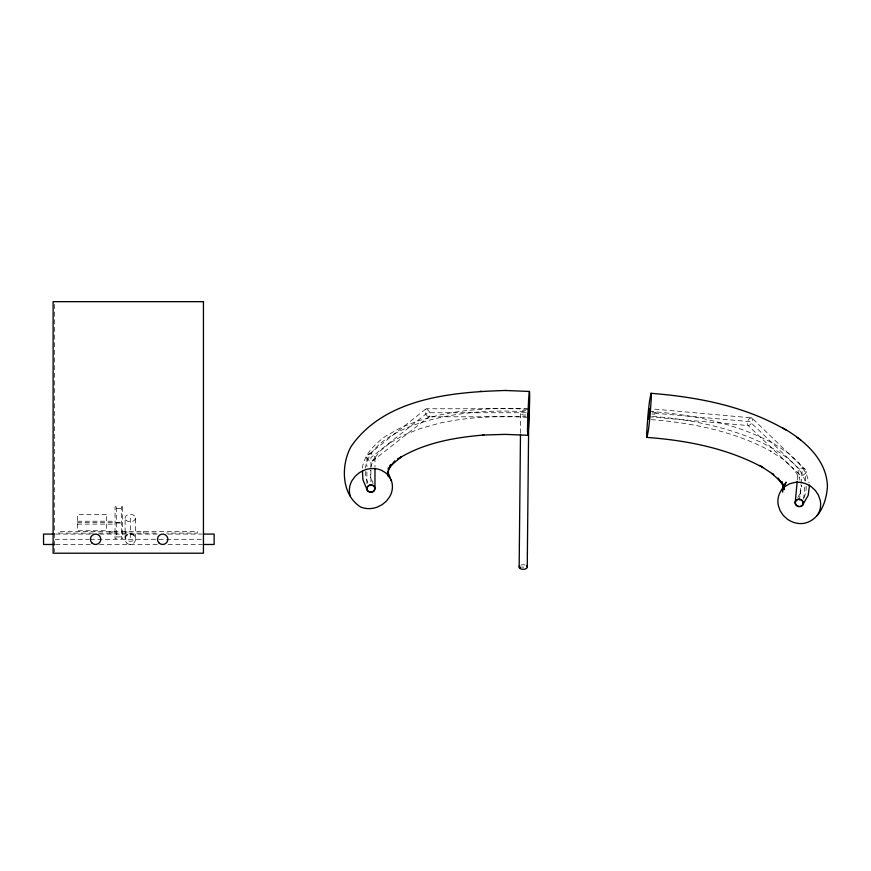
<?xml version="1.0" encoding="UTF-8"?>
<svg xmlns="http://www.w3.org/2000/svg" width="871" height="871" viewBox="0 0 871 871"><rect width="100%" height="100%" fill="white"/><g stroke="black" fill="none" stroke-linecap="round" stroke-linejoin="round"><path stroke-width="0.65" stroke-dasharray="4.36 3.27" d="M520.499 433.159L520.695 412.865A4.05 2.297 0.6 0 1 525.649 410.579M125.119 518.452L125.141 517.494A5.204 3.68 0 0 1 130.367 514.358A5.204 3.68 0 0 1 135.462 517.614L135.441 538.136A5.204 3.68 0 0 1 130.204 541.283A5.204 3.68 0 0 1 125.119 538.017L125.119 518.452A5.204 3.68 0 0 0 130.204 521.718A5.204 3.68 0 0 0 135.441 518.572L135.462 517.614M125.119 538.017L125.141 537.059A5.204 3.68 0 0 1 130.367 533.923A5.204 3.68 0 0 1 135.462 537.178M362.336 468.195C364.252 454.357 374.715 444.068 385.526 436.273L400.638 427.737L417.764 420.943L437.786 415.413C467.607 408.891 498.321 407.301 528.741 409.348M797.303 480.095L798.043 472.049M799.48 500.357L800.928 484.733M801.048 483.427L802.126 471.712L749.887 421.64L651.748 412.93M803.65 499.072L804.869 485.876M805.359 480.596L806.208 471.363M370.665 467.553L373.67 458.952L372.799 460.574L379.963 451.134L390.644 442.403L389.979 442.871L403.97 435.043L420.551 428.478L439.017 423.306C468.337 416.893 498.539 415.358 528.447 417.372M797.792 497.559L800.906 492.246L800.362 494.086L801.538 485.158L801.668 486.127M528.643 408.728L426.159 408.771C423.829 410.938 425.636 415.717 428.39 416.795L525.942 416.795M425.69 409.098L367.279 455.609A3.941 3.495 30.7 0 0 367.116 458.418L369.195 460.726A4.279 3.789 30.7 0 0 372.287 461.173L429.436 416.414L429.588 412.027L426.736 408.728M374.018 460.258L374.584 459.507A3.941 3.495 30.7 0 0 374.748 456.698L372.668 454.401A4.279 3.789 30.7 0 0 369.576 453.943L367.845 454.858M429.436 416.414L428.39 416.795M751.303 417.71C748.298 418.254 746.186 422.827 747.96 425.375L800.09 475.043A4.279 3.789 -25.2 0 0 803.193 475.152L805.664 473.236A3.941 3.484 -25.2 0 0 806.067 470.427L751.825 417.906L652.237 408.913M648.841 416.73L748.483 425.581C751.477 425.026 753.6 420.453 751.825 417.906M526.084 412.756L427.563 412.756L370.926 457.558L370.926 485.942M116.279 508.424L121.45 508.424M77.454 521.217L115.037 521.217M77.454 522.665L122.55 522.665M116.279 522.981L121.45 522.981M77.454 524.113L115.037 524.113M93.284 533.096L58.597 533.096L58.597 531.364L197.369 531.364L197.369 533.096L166.601 533.096M98.434 533.096L158.816 533.096M55.559 534.075L90.257 534.075M99.599 534.075L157.27 534.075M168.092 534.075L201.941 534.075M116.279 536.906L121.45 536.906M55.113 539.28L88.842 539.28M90.192 539.28L202.573 539.28M55.559 544.484L90.257 544.484M99.599 544.484L157.27 544.484M168.092 544.484L201.941 544.484M521.402 567.108L523.711 567.108M649.385 411.341C692.521 414.563 736.191 423.219 774.504 444.058L788.81 453.497L799.077 463.045L806.274 473.497L809.061 482.882M651.214 419.637C692.608 422.827 734.449 431.417 771.205 451.396L770.585 451.047L783.791 459.823L793.71 469.044L793.122 468.369L799.447 477.722L799.066 476.873L800.035 480.335M805.011 468.881L804.162 468.369A4.279 3.789 -25.2 0 0 801.07 468.271L798.587 470.177A3.941 3.484 -25.2 0 0 798.184 472.986L799.24 474.532M373.213 483.688L370.425 476.938L370.632 477.863L370.382 470.34M374.966 457.667L374.966 467.008M366.898 457.449L366.898 466.638M366.898 471.886L366.898 483.688M143.552 531.364L143.552 533.096M130.291 518.038L130.291 539.28M126.818 531.364L126.818 533.096M125.457 531.364L125.457 533.096M112.152 531.364L112.152 533.096M111.096 531.364L111.096 533.096M109.822 531.364L109.822 533.096M54.568 304.393L54.568 551.855M525.932 415.021A4.05 2.297 0.6 0 1 520.695 412.865M367.9 483.035A145.272 63.05 1.5 0 1 526.062 411.841M652.27 412.07A4.05 0.98 5.5 0 1 657.104 413.54A4.05 0.98 5.5 0 1 651.813 413.932M806.089 486.225A145.272 56.637 6.5 0 1 803.421 498.767M652.76 416.414A145.272 56.637 6.5 0 1 805.229 481.478M521.054 565.061A4.05 2.297 0.6 0 1 525.093 565.007M116.279 506.77L115.037 506.77L115.037 538.572L116.279 538.572L116.279 506.77M122.55 506.77L121.45 506.77L121.45 538.572L122.55 538.572L122.55 506.77M106.36 514.565L77.454 514.565L77.454 530.766L106.36 530.766L106.36 514.565M126.611 542.96A5.204 5.204 0 0 0 135.31 540.63A5.204 5.204 0 0 0 128.941 534.261A5.204 5.204 0 0 0 126.611 542.96"/><path stroke-width="1.31" d="M519.16 567.086L520.477 434.509M527.249 566.967L528.784 412.756M648.851 416.578L649.559 408.673L649.505 409.239M795.19 502.905L797.183 481.445M782.594 492.159L783.617 484.374L784.042 489.676L781.755 481.554L783.606 486.388L777.955 478.037L780.949 481.892L771.891 473.465L773.742 474.706M809.529 485.06L808.146 495.447L802.746 504.864M785.903 430.013C745.217 406.071 697.551 397.013 650.996 393.311L649.57 400.878A22.57 1.078 -84.7 0 0 647.817 416.937L646.761 432.07A21.546 1.034 -84.7 0 0 647.033 437.427C687.023 440.378 727.557 448.282 763.083 467.618L759.806 465.441L773.513 474.543M647.033 437.427L648.46 429.86A22.57 1.078 -84.7 0 0 650.212 413.801L651.258 398.668A21.546 1.034 -84.7 0 0 650.996 393.311M388.041 471.995L390.622 464.613L389.108 468.13M783.65 486.933L786.121 482.207L781.407 490.253A22.57 20.479 30.4 0 0 778.315 505.528L780.144 510.754L783.279 515.436L787.504 519.268A21.546 19.554 30.4 0 0 803.574 523.427C820.221 520.401 826.742 500.738 827.45 485.844C826.329 459.267 804.085 440.04 782.626 427.835M802.093 500.4L803.04 502.251A4.105 3.724 30.4 0 1 801.995 505.79L800.286 506.541A4.05 3.68 5.3 0 0 802.093 500.4L800.286 499.421A4.05 3.68 5.3 0 0 795.332 501.946A4.05 3.68 5.3 0 0 798.195 506.508L800.286 506.541M388.608 469.306L394.944 460.966L391.83 464.668L401.52 456.752L397.731 459.071C423.458 442.969 454.096 437.471 483.895 435.01L482.817 435.043L505.202 434.368L527.804 435.282A21.546 0.631 -87.7 0 0 528.566 426.888L529.339 410.557A22.57 0.664 -87.7 0 0 529.677 395.88L529.546 391.46L505.18 390.48M781.407 490.253L785.065 486.454L789.692 483.764L794.962 482.392A21.546 19.554 30.4 0 1 811.043 486.541L815.267 490.384L818.402 495.066L820.221 500.292A22.57 20.479 30.4 0 1 817.129 515.567M373.115 491.396L373.877 490.7A4.105 3.626 -22.5 0 0 374.606 487.063L373.463 485.604L370.752 484.973M372.2 491.897L369.435 492.05M369.576 485.169L371.667 485.005A4.05 3.691 0 0 1 374.911 489.306A4.05 3.691 0 0 1 370.197 492.267L368.313 491.451A4.05 3.691 0 0 1 369.576 485.169L367.932 486.454A4.105 3.626 -22.5 0 0 367.203 490.09L368.313 491.451M505.43 390.48C451.396 392.102 384.732 398.123 351.089 446.496C340.746 465.092 341.182 494.75 360.605 506.987A21.546 19.053 -22.5 0 0 376.991 507.227L382.129 504.679L386.506 501.032L389.816 496.535A22.57 19.968 -22.5 0 0 391.558 481.184L387.617 471.668L388.51 476.785L388.216 468.043M480.073 391.253L481.151 391.221M54.231 534.075L43.55 534.075L43.55 544.484L54.231 544.484M203.302 534.075L214.135 534.075L214.135 544.484L203.302 544.484M527.804 435.282L527.499 430.84A22.57 0.664 -87.7 0 1 527.837 416.164L528.61 399.843A21.546 0.631 -87.7 0 1 529.372 391.438M799.099 506.628L796.497 505.332L795.495 503.569A4.105 3.724 30.4 0 1 796.54 500.03L798.304 499.203L801.026 499.714M796.998 437.394L800.71 439.855M391.558 481.184L389.272 476.6L385.744 472.844L381.204 470.155A21.546 19.053 -22.5 0 0 364.818 469.926L359.679 472.474L355.303 476.121L351.993 480.618A22.57 19.968 -22.5 0 0 350.251 495.969M367.116 489.883L362.913 479.703L362.434 470.841M528.643 409.424L528.643 416.795M520.237 567.108L520.237 568.24M374.966 468.337L374.966 488.348M528.61 412.168A4.05 2.297 0.6 0 1 528.316 413.91M649.483 413.235A4.05 0.98 5.5 0 1 649.254 412.451M526.628 565.834A4.05 2.297 0.6 0 1 523.351 569.329A4.05 2.297 0.6 0 1 519.628 565.921M528.403 415.63L528.447 417.372L528.773 409.403L528.403 415.63M648.612 418.276L648.645 419.397L649.418 411.46L648.612 418.276M203.444 301.671L53.109 301.671L53.109 553.216L203.444 553.216L203.444 301.671M158.99 542.96A5.204 5.204 0 0 0 167.7 540.63A5.204 5.204 0 0 0 161.32 534.261A5.204 5.204 0 0 0 158.99 542.96M91.912 542.96A5.204 5.204 0 0 0 100.622 540.63A5.204 5.204 0 0 0 94.242 534.261A5.204 5.204 0 0 0 91.912 542.96"/></g></svg>
